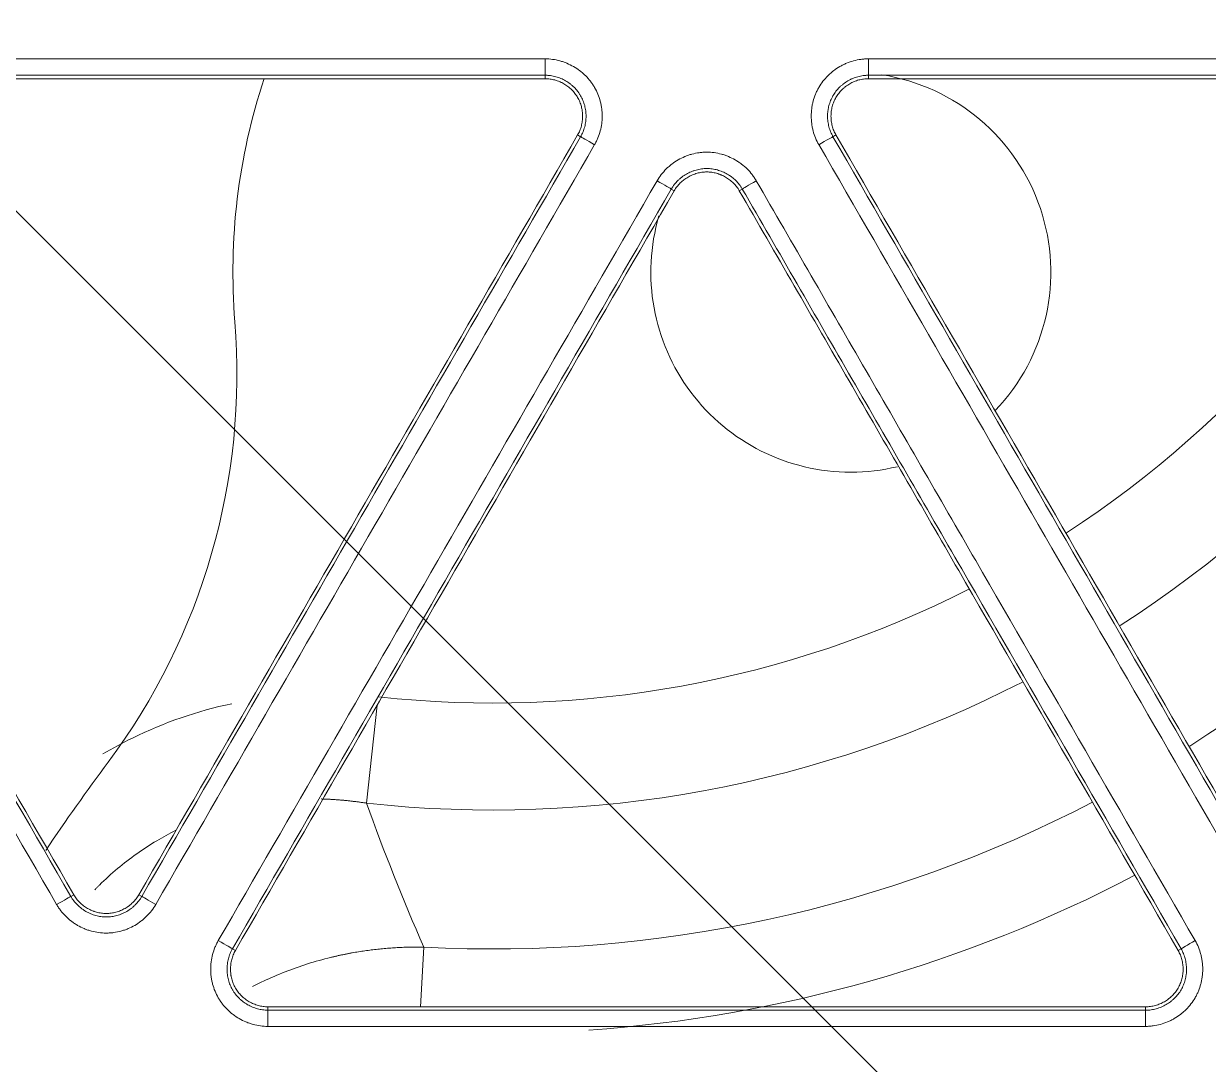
# Model space of a CAD drawing. Header units: inches. Extents: x 405346 to 489838, y -25612 to 14934.
# Drawn here: x 462739.83 to 462774.35, y 4351.68 to 4382.02 of the extents above; entities that cross this region are included whole.
import ezdxf

# ---------------------------------------------------------------- set-up
doc = ezdxf.new("R2010")
doc.units = ezdxf.units.IN
doc.header["$LTSCALE"] = 200
doc.header["$MEASUREMENT"] = 0
doc.layers.add('SS-EQ', color=2, linetype='Continuous', lineweight=20)

# ---------------------------------------------------------------- blocks, each defined once
blk = doc.blocks.new('4way무풍')
at = {"layer": 'SS-EQ'}
for p, q in [((339.635, -339.635), (-339.635, 339.635)), ((-39.708, 58.99), (-39.708, 59.09)), ((-30.286, 59.09), (-30.286, 58.99)), ((-38.673, 57.299), (-38.76, 57.349)), ((-31.233, 57.349), (-31.32, 57.299)), ((-35.944, 55.723), (-36.031, 55.773)), ((-33.963, 55.773), (-34.049, 55.723)), ((-44.917, 37.871), (-44.603, 40.725)), ((-53.529, 35.151), (-53.443, 35.2)), ((-51.547, 35.2), (-51.461, 35.15)), ((-48.818, 33.625), (-48.732, 33.575)), ((-43.244, 33.673), (-43.337, 31.936)), ((-21.262, 33.575), (-21.175, 33.625)), ((-47.784, 31.933), (-47.784, 31.833)), ((-22.209, 31.833), (-22.209, 31.933))]:
    blk.add_line(p, q, dxfattribs=at)
for centre, radius, start, end in [((-30.8, 53.347), 5.828, 316.2206, 81.0563), ((-41.225, 71.403), 30.616, 303.0874, 336.2833), ((-30.8, 53.347), 18.006, 161.7312, 184.5963), ((-41.225, 71.403), 33.735, 302.804, 336.2833), ((-30.8, 53.347), 5.828, 163.6538, 270), ((-41.225, 71.403), 37.784, 302.4994, 333.063), ((-67.642, 50.385), 18.954, 323.3178, 4.5963), ((-30.8, 53.347), 5.828, 270, 283.455), ((-41.225, 71.403), 30.616, 263.7166, 296.9612), ((-41.225, 71.403), 33.735, 263.7166, 297.2436), ((0, 0), 65.391, 143.31783, 146.07587), ((-41.225, 71.403), 37.784, 266.937, 297.5368), ((-41.225, 71.403), 40.246, 273.9774, 297.6887)]:
    blk.add_arc(centre, radius, start, end, dxfattribs=at)
for centre, major_axis, ratio, start_param, end_param in [((-39.708, 59.564), (0, 0.474), 0.006087, 1.560801, 3.106629), ((-30.286, 59.564), (0, 0.474), 0.004599, 1.560609, 3.106686), ((-38.263, 57.062), (0.41, -0.237), 0.005342, 1.580707, 3.106686), ((-31.73, 57.062), (-0.41, -0.237), 0.010847, 3.176501, 4.711751), ((-36.441, 56.01), (-0.41, 0.237), 0.00535, 3.1765, 4.721991), ((-33.552, 56.01), (0.41, 0.237), 0.010809, 1.570538, 3.10669), ((-53.939, 34.914), (0.41, 0.237), 0.009255, 0.034908, 1.575948), ((-51.051, 34.914), (-0.41, 0.237), 0.00047, 4.722567, 6.248279), ((-49.228, 33.862), (0.41, -0.237), 0.000501, 0.034924, 1.580646), ((-20.765, 33.862), (0.41, 0.237), 0.006725, 1.570855, 3.106685), ((-47.784, 31.36), (0, 0.474), 0.008071, 0.034908, 1.565821), ((-22.209, 31.36), (0, 0.474), 0.00368, 0.034907, 1.565448)]:
    blk.add_ellipse(centre, major_axis=major_axis, ratio=ratio, start_param=start_param, end_param=end_param, dxfattribs=at)
for points, knots in [([(-346.359, 0), (-346.359, 27.812), (-346.359, 55.623), (-346.359, 97.341), (-346.359, 111.247), (-346.359, 139.059), (-346.359, 152.964), (-346.359, 180.776), (-346.359, 194.682), (-346.359, 222.494), (-346.359, 236.4), (-346.358, 257.259), (-346.358, 264.212), (-346.359, 272.903), (-346.359, 274.641), (-346.359, 277.248), (-346.359, 278.117), (-346.358, 279.856), (-346.358, 280.725), (-346.358, 282.028), (-346.358, 282.463), (-346.358, 283.332), (-346.359, 283.767), (-346.359, 284.419), (-346.359, 284.636), (-346.359, 285.07), (-346.358, 285.288), (-346.355, 285.722), (-346.353, 285.939), (-346.345, 286.374), (-346.34, 286.591), (-346.322, 287.243), (-346.305, 287.677), (-346.262, 288.546), (-346.235, 288.98), (-346.174, 289.848), (-346.138, 290.283), (-346.078, 290.934), (-346.057, 291.151), (-346.012, 291.584), (-345.894, 292.666), (-345.748, 293.74), (-345.479, 295.449), (-345.327, 296.299), (-344.817, 298.834), (-344.407, 300.504), (-343.687, 302.982), (-343.172, 304.624), (-342.294, 307.059), (-341.638, 308.662), (-341.119, 309.858), (-340.941, 310.255), (-340.713, 310.75), (-340.668, 310.849), (-340.576, 311.047), (-340.437, 311.342), (-339.919, 312.422), (-339.029, 314.158), (-338.177, 315.659), (-336.854, 317.88), (-335.912, 319.32), (-334.41, 321.417), (-333.378, 322.795), (-331.741, 324.8), (-330.589, 326.095), (-329.702, 327.05), (-329.403, 327.366), (-329.023, 327.757), (-328.947, 327.835), (-328.795, 327.991), (-328.566, 328.224), (-327.719, 329.07), (-326.303, 330.411), (-324.35, 332.11), (-322.332, 333.721), (-320.944, 334.737), (-319.535, 335.723), (-318.819, 336.202), (-317.367, 337.129), (-315.893, 338.027), (-314.376, 338.866), (-313.222, 339.472), (-312.835, 339.671), (-312.249, 339.962), (-312.054, 340.059), (-311.662, 340.249), (-309.896, 341.094), (-308.103, 341.848), (-305.68, 342.749), (-304.055, 343.315), (-302.408, 343.812), (-299.923, 344.505), (-298.245, 344.898), (-295.697, 345.381), (-294.842, 345.525), (-293.766, 345.682), (-293.551, 345.712), (-293.119, 345.77), (-292.903, 345.798), (-292.254, 345.879), (-291.821, 345.928), (-290.523, 346.062), (-289.657, 346.132), (-288.357, 346.21), (-287.924, 346.231), (-287.057, 346.265), (-286.624, 346.277), (-285.974, 346.288), (-285.757, 346.29), (-285.323, 346.293), (-285.107, 346.293), (-284.673, 346.294), (-284.456, 346.293), (-284.023, 346.293), (-283.806, 346.293), (-283.155, 346.292), (-282.722, 346.292), (-281.855, 346.292), (-281.421, 346.292), (-280.12, 346.293), (-279.253, 346.293), (-277.519, 346.294), (-276.652, 346.294), (-274.05, 346.294), (-272.316, 346.294), (-267.113, 346.293), (-263.645, 346.293), (-256.707, 346.293), (-253.239, 346.293), (-242.833, 346.293), (-235.896, 346.294), (-222.022, 346.294), (-215.084, 346.294), (-194.273, 346.294), (-180.398, 346.294), (-152.65, 346.294), (-138.775, 346.294), (-111.027, 346.294), (-97.152, 346.294), (-69.403, 346.294), (-55.529, 346.294), (-34.718, 346.294), (-27.78, 346.294), (-13.906, 346.294), (-6.969, 346.294), (-0.032, 346.294)], [0, 0, 0, 0, 0.125, 0.125, 0.1875, 0.1875, 0.25, 0.25, 0.3125, 0.3125, 0.375, 0.375, 0.40625, 0.40625, 0.414063, 0.414063, 0.417969, 0.417969, 0.421875, 0.421875, 0.423828, 0.423828, 0.425781, 0.425781, 0.426758, 0.426758, 0.427734, 0.427734, 0.428711, 0.428711, 0.429688, 0.429688, 0.431641, 0.431641, 0.433594, 0.433594, 0.435547, 0.435547, 0.436523, 0.436523, 0.4375, 0.441406, 0.441406, 0.445313, 0.445313, 0.453125, 0.453125, 0.457031, 0.460938, 0.464844, 0.464844, 0.466797, 0.466797, 0.467285, 0.467285, 0.467773, 0.46875, 0.472656, 0.476563, 0.476563, 0.484375, 0.484375, 0.488281, 0.492188, 0.496094, 0.496094, 0.498047, 0.498047, 0.498535, 0.498535, 0.499023, 0.5, 0.503906, 0.507813, 0.511719, 0.515625, 0.515625, 0.519531, 0.519531, 0.523438, 0.527344, 0.527344, 0.529297, 0.529297, 0.530273, 0.530273, 0.53125, 0.539063, 0.539063, 0.542969, 0.546875, 0.546875, 0.554688, 0.554688, 0.558594, 0.558594, 0.55957, 0.55957, 0.560547, 0.560547, 0.5625, 0.5625, 0.566406, 0.566406, 0.568359, 0.568359, 0.570313, 0.570313, 0.571289, 0.571289, 0.572266, 0.572266, 0.573242, 0.573242, 0.574219, 0.574219, 0.576172, 0.576172, 0.578125, 0.578125, 0.582031, 0.582031, 0.585938, 0.585938, 0.59375, 0.59375, 0.609375, 0.609375, 0.625, 0.625, 0.65625, 0.65625, 0.6875, 0.6875, 0.75, 0.75, 0.8125, 0.8125, 0.875, 0.875, 0.9375, 0.9375, 0.96875, 0.96875, 1, 1, 1, 1]), ([(-0.032, 345.099), (-6.961, 345.099), (-13.891, 345.099), (-27.749, 345.099), (-34.679, 345.098), (-55.467, 345.098), (-69.326, 345.098), (-97.044, 345.097), (-110.903, 345.097), (-138.621, 345.096), (-152.479, 345.095), (-180.197, 345.093), (-194.056, 345.092), (-214.845, 345.089), (-221.774, 345.088), (-235.633, 345.086), (-242.562, 345.085), (-256.421, 345.082), (-263.351, 345.08), (-272.012, 345.079), (-273.745, 345.079), (-276.343, 345.078), (-277.21, 345.078), (-278.942, 345.077), (-279.808, 345.077), (-281.107, 345.076), (-281.54, 345.076), (-282.407, 345.076), (-282.84, 345.076), (-283.706, 345.075), (-284.139, 345.075), (-284.789, 345.074), (-285.005, 345.073), (-285.438, 345.071), (-285.655, 345.069), (-286.304, 345.059), (-286.737, 345.048), (-287.602, 345.017), (-288.034, 344.996), (-289.33, 344.921), (-290.194, 344.852), (-291.488, 344.721), (-291.92, 344.673), (-292.566, 344.593), (-292.782, 344.565), (-293.212, 344.507), (-294.286, 344.357), (-295.351, 344.179), (-297.891, 343.698), (-299.563, 343.307), (-302.038, 342.614), (-303.678, 342.117), (-305.297, 341.55), (-307.709, 340.648), (-309.296, 339.975), (-311.056, 339.137), (-311.349, 338.996), (-311.641, 338.852), (-311.836, 338.756), (-311.933, 338.707), (-312.418, 338.463), (-312.803, 338.264), (-313.95, 337.656), (-314.704, 337.235), (-316.19, 336.364), (-316.921, 335.913), (-318.363, 334.982), (-319.073, 334.501), (-320.472, 333.511), (-321.848, 332.49), (-323.849, 330.871), (-325.784, 329.163), (-327.03, 327.964), (-327.795, 327.195), (-327.947, 327.04), (-328.25, 326.729), (-328.401, 326.572), (-328.849, 326.101), (-329.144, 325.784), (-330.019, 324.826), (-331.153, 323.527), (-332.763, 321.515), (-333.776, 320.132), (-334.759, 318.728), (-335.235, 318.015), (-336.157, 316.57), (-336.603, 315.837), (-337.465, 314.349), (-338.296, 312.841), (-339.065, 311.29), (-339.481, 310.406), (-339.527, 310.307), (-339.618, 310.11), (-339.754, 309.814), (-340.065, 309.122), (-340.322, 308.526), (-340.821, 307.33), (-341.451, 305.726), (-342.288, 303.29), (-342.776, 301.647), (-343.454, 299.168), (-343.836, 297.496), (-344.302, 294.959), (-344.439, 294.108), (-344.619, 292.825), (-344.701, 292.181), (-344.786, 291.427), (-344.82, 291.103), (-344.842, 290.887), (-344.852, 290.779), (-344.946, 289.806), (-345.01, 288.941), (-345.078, 287.644), (-345.096, 287.211), (-345.116, 286.563), (-345.122, 286.346), (-345.13, 285.914), (-345.133, 285.698), (-345.138, 285.265), (-345.139, 285.049), (-345.14, 284.616), (-345.14, 284.4), (-345.141, 283.751), (-345.141, 283.319), (-345.141, 282.67), (-345.141, 282.453), (-345.141, 282.021), (-345.141, 281.805), (-345.142, 281.156), (-345.142, 280.723), (-345.142, 279.426), (-345.143, 278.561), (-345.144, 276.83), (-345.144, 275.965), (-345.145, 273.37), (-345.145, 271.64), (-345.146, 262.989), (-345.147, 256.068), (-345.152, 235.306), (-345.154, 221.464), (-345.157, 193.781), (-345.158, 179.94), (-345.16, 152.257), (-345.161, 138.415), (-345.162, 110.732), (-345.163, 69.207), (-345.164, 27.683), (-345.164, 0)], [0, 0, 0, 0, 0.03125, 0.03125, 0.0625, 0.0625, 0.125, 0.125, 0.1875, 0.1875, 0.25, 0.25, 0.3125, 0.3125, 0.34375, 0.34375, 0.375, 0.375, 0.40625, 0.40625, 0.414063, 0.414063, 0.417969, 0.417969, 0.421875, 0.421875, 0.423828, 0.423828, 0.425781, 0.425781, 0.427734, 0.427734, 0.428711, 0.428711, 0.429688, 0.429688, 0.431641, 0.431641, 0.433594, 0.433594, 0.4375, 0.4375, 0.439453, 0.439453, 0.44043, 0.44043, 0.441406, 0.445313, 0.445313, 0.453125, 0.453125, 0.457031, 0.460938, 0.460938, 0.46875, 0.46875, 0.469727, 0.470215, 0.470215, 0.470703, 0.470703, 0.472656, 0.472656, 0.476563, 0.476563, 0.480469, 0.480469, 0.484375, 0.484375, 0.488281, 0.492188, 0.496094, 0.5, 0.5, 0.500977, 0.500977, 0.501953, 0.501953, 0.503906, 0.503906, 0.507813, 0.511719, 0.515625, 0.515625, 0.519531, 0.519531, 0.523438, 0.523438, 0.527344, 0.53125, 0.53125, 0.531738, 0.531738, 0.532227, 0.533203, 0.535156, 0.535156, 0.539063, 0.542969, 0.546875, 0.546875, 0.554688, 0.554688, 0.558594, 0.558594, 0.560547, 0.561523, 0.562012, 0.562012, 0.5625, 0.5625, 0.566406, 0.566406, 0.568359, 0.568359, 0.569336, 0.569336, 0.570313, 0.570313, 0.571289, 0.571289, 0.572266, 0.572266, 0.574219, 0.574219, 0.575195, 0.575195, 0.576172, 0.576172, 0.578125, 0.578125, 0.582031, 0.582031, 0.585938, 0.585938, 0.59375, 0.59375, 0.625, 0.625, 0.6875, 0.6875, 0.75, 0.75, 0.8125, 0.8125, 0.875, 1, 1, 1, 1]), ([(-39.71, 59.568), (-39.637, 59.568), (-39.564, 59.563), (-39.421, 59.544), (-39.35, 59.53), (-39.245, 59.501), (-39.21, 59.49), (-39.158, 59.473), (-39.141, 59.466), (-39.107, 59.453), (-39.09, 59.447), (-39.006, 59.411), (-38.876, 59.347), (-38.755, 59.267), (-38.682, 59.211), (-38.668, 59.2), (-38.639, 59.177), (-38.597, 59.141), (-38.557, 59.104), (-38.48, 59.028), (-38.432, 58.974), (-38.366, 58.888), (-38.345, 58.858), (-38.304, 58.797), (-38.284, 58.766), (-38.23, 58.671), (-38.166, 58.541), (-38.12, 58.404), (-38.097, 58.316), (-38.092, 58.298), (-38.084, 58.262), (-38.08, 58.244), (-38.07, 58.19), (-38.064, 58.154), (-38.05, 58.046), (-38.045, 57.974), (-38.045, 57.865), (-38.047, 57.811), (-38.051, 57.756), (-38.055, 57.72), (-38.057, 57.701), (-38.068, 57.611), (-38.096, 57.468), (-38.142, 57.331), (-38.183, 57.23), (-38.198, 57.197), (-38.23, 57.131), (-38.248, 57.098), (-38.266, 57.067)], [0, 0, 0, 0, 0.0625, 0.0625, 0.125, 0.125, 0.15625, 0.15625, 0.171875, 0.171875, 0.1875, 0.1875, 0.25, 0.3125, 0.3125, 0.328125, 0.328125, 0.34375, 0.375, 0.375, 0.4375, 0.4375, 0.46875, 0.46875, 0.5, 0.5, 0.5625, 0.625, 0.625, 0.640625, 0.640625, 0.65625, 0.65625, 0.6875, 0.6875, 0.75, 0.75, 0.78125, 0.796875, 0.796875, 0.8125, 0.8125, 0.875, 0.9375, 0.9375, 0.96875, 0.96875, 1, 1, 1, 1]), ([(-31.732, 57.067), (-31.769, 57.13), (-31.801, 57.195), (-31.856, 57.329), (-31.879, 57.398), (-31.907, 57.503), (-31.915, 57.539), (-31.926, 57.593), (-31.929, 57.611), (-31.935, 57.647), (-31.937, 57.665), (-31.949, 57.755), (-31.958, 57.9), (-31.949, 58.045), (-31.937, 58.136), (-31.935, 58.154), (-31.929, 58.19), (-31.925, 58.208), (-31.915, 58.262), (-31.907, 58.297), (-31.879, 58.402), (-31.856, 58.471), (-31.815, 58.571), (-31.8, 58.605), (-31.768, 58.67), (-31.751, 58.703), (-31.696, 58.798), (-31.615, 58.918), (-31.519, 59.027), (-31.454, 59.091), (-31.441, 59.103), (-31.414, 59.128), (-31.401, 59.141), (-31.359, 59.177), (-31.331, 59.2), (-31.244, 59.266), (-31.184, 59.306), (-31.09, 59.36), (-31.042, 59.386), (-30.992, 59.41), (-30.959, 59.425), (-30.942, 59.432), (-30.858, 59.468), (-30.721, 59.515), (-30.579, 59.544), (-30.471, 59.558), (-30.434, 59.562), (-30.361, 59.567), (-30.325, 59.568), (-30.288, 59.568)], [0, 0, 0, 0, 0.0625, 0.0625, 0.125, 0.125, 0.15625, 0.15625, 0.171875, 0.171875, 0.1875, 0.1875, 0.25, 0.3125, 0.3125, 0.328125, 0.328125, 0.34375, 0.34375, 0.375, 0.375, 0.4375, 0.4375, 0.46875, 0.46875, 0.5, 0.5, 0.5625, 0.625, 0.625, 0.640625, 0.640625, 0.65625, 0.65625, 0.6875, 0.6875, 0.75, 0.75, 0.78125, 0.796875, 0.796875, 0.8125, 0.8125, 0.875, 0.9375, 0.9375, 0.96875, 0.96875, 1, 1, 1, 1]), ([(-38.673, 57.299), (-38.672, 57.302), (-38.67, 57.305), (-38.667, 57.31), (-38.662, 57.319), (-38.657, 57.327), (-38.648, 57.345), (-38.642, 57.357), (-38.625, 57.392), (-38.614, 57.416), (-38.585, 57.488), (-38.552, 57.587), (-38.532, 57.689), (-38.524, 57.754), (-38.523, 57.767), (-38.52, 57.793), (-38.519, 57.806), (-38.517, 57.845), (-38.516, 57.871), (-38.516, 57.949), (-38.519, 58), (-38.529, 58.078), (-38.533, 58.103), (-38.543, 58.155), (-38.549, 58.18), (-38.569, 58.256), (-38.585, 58.305), (-38.625, 58.401), (-38.647, 58.448), (-38.687, 58.516), (-38.701, 58.538), (-38.73, 58.582), (-38.745, 58.603), (-38.793, 58.664), (-38.827, 58.703), (-38.882, 58.758), (-38.911, 58.784), (-38.941, 58.809), (-38.961, 58.826), (-38.972, 58.834), (-39.024, 58.874), (-39.11, 58.931), (-39.203, 58.977), (-39.275, 59.007), (-39.3, 59.017), (-39.349, 59.034), (-39.374, 59.042), (-39.45, 59.062), (-39.5, 59.072), (-39.578, 59.083), (-39.616, 59.087), (-39.662, 59.089), (-39.685, 59.09), (-39.695, 59.09), (-39.701, 59.09), (-39.704, 59.09), (-39.708, 59.09)], [0, 0, 0, 0, 0.003906, 0.003906, 0.007812, 0.015625, 0.015625, 0.03125, 0.03125, 0.0625, 0.0625, 0.125, 0.1875, 0.1875, 0.203125, 0.203125, 0.21875, 0.21875, 0.25, 0.25, 0.3125, 0.3125, 0.34375, 0.34375, 0.375, 0.375, 0.4375, 0.4375, 0.5, 0.5, 0.53125, 0.53125, 0.5625, 0.5625, 0.625, 0.625, 0.65625, 0.671875, 0.671875, 0.6875, 0.6875, 0.75, 0.8125, 0.8125, 0.84375, 0.84375, 0.875, 0.875, 0.9375, 0.9375, 0.96875, 0.984375, 0.992187, 0.996094, 0.996094, 1, 1, 1, 1]), ([(-30.286, 59.09), (-30.289, 59.09), (-30.292, 59.09), (-30.299, 59.09), (-30.309, 59.09), (-30.319, 59.09), (-30.338, 59.089), (-30.351, 59.088), (-30.391, 59.086), (-30.417, 59.083), (-30.494, 59.072), (-30.595, 59.051), (-30.694, 59.017), (-30.754, 58.992), (-30.766, 58.987), (-30.79, 58.976), (-30.825, 58.959), (-30.86, 58.94), (-30.927, 58.901), (-30.97, 58.873), (-31.032, 58.825), (-31.052, 58.809), (-31.092, 58.775), (-31.111, 58.757), (-31.167, 58.702), (-31.201, 58.663), (-31.265, 58.581), (-31.294, 58.538), (-31.333, 58.47), (-31.345, 58.447), (-31.368, 58.4), (-31.379, 58.376), (-31.408, 58.304), (-31.425, 58.255), (-31.444, 58.18), (-31.453, 58.142), (-31.46, 58.103), (-31.464, 58.077), (-31.466, 58.064), (-31.474, 57.999), (-31.481, 57.896), (-31.474, 57.792), (-31.464, 57.715), (-31.46, 57.689), (-31.45, 57.637), (-31.444, 57.612), (-31.425, 57.536), (-31.408, 57.487), (-31.379, 57.415), (-31.363, 57.38), (-31.342, 57.339), (-31.331, 57.319), (-31.326, 57.31), (-31.323, 57.305), (-31.322, 57.302), (-31.32, 57.299)], [0, 0, 0, 0, 0.003906, 0.003906, 0.007812, 0.015625, 0.015625, 0.03125, 0.03125, 0.0625, 0.0625, 0.125, 0.1875, 0.1875, 0.203125, 0.203125, 0.21875, 0.25, 0.25, 0.3125, 0.3125, 0.34375, 0.34375, 0.375, 0.375, 0.4375, 0.4375, 0.5, 0.5, 0.53125, 0.53125, 0.5625, 0.5625, 0.625, 0.625, 0.65625, 0.671875, 0.671875, 0.6875, 0.6875, 0.75, 0.8125, 0.8125, 0.84375, 0.84375, 0.875, 0.875, 0.9375, 0.9375, 0.96875, 0.984375, 0.992187, 0.996094, 0.996094, 1, 1, 1, 1]), ([(-39.708, 58.99), (-39.66, 58.99), (-39.611, 58.987), (-39.517, 58.974), (-39.424, 58.955), (-39.334, 58.924), (-39.278, 58.901), (-39.267, 58.896), (-39.246, 58.886), (-39.213, 58.871), (-39.182, 58.854), (-39.12, 58.818), (-39.08, 58.792), (-39.023, 58.748), (-39.005, 58.733), (-38.969, 58.702), (-38.951, 58.685), (-38.9, 58.635), (-38.837, 58.564), (-38.784, 58.485), (-38.748, 58.422), (-38.737, 58.401), (-38.716, 58.358), (-38.706, 58.336), (-38.679, 58.27), (-38.664, 58.225), (-38.646, 58.156), (-38.638, 58.122), (-38.632, 58.086), (-38.628, 58.062), (-38.626, 58.051), (-38.619, 57.991), (-38.613, 57.896), (-38.619, 57.801), (-38.628, 57.73), (-38.632, 57.706), (-38.641, 57.659), (-38.646, 57.636), (-38.664, 57.566), (-38.679, 57.521), (-38.715, 57.433), (-38.736, 57.391), (-38.76, 57.349)], [0, 0, 0, 0, 0.0625, 0.0625, 0.125, 0.1875, 0.1875, 0.203125, 0.203125, 0.21875, 0.25, 0.25, 0.3125, 0.3125, 0.34375, 0.34375, 0.375, 0.375, 0.4375, 0.5, 0.5, 0.53125, 0.53125, 0.5625, 0.5625, 0.625, 0.625, 0.65625, 0.671875, 0.671875, 0.6875, 0.6875, 0.75, 0.8125, 0.8125, 0.84375, 0.84375, 0.875, 0.875, 0.9375, 0.9375, 1, 1, 1, 1]), ([(-31.233, 57.349), (-31.258, 57.391), (-31.279, 57.434), (-31.315, 57.522), (-31.345, 57.612), (-31.363, 57.706), (-31.372, 57.777), (-31.374, 57.801), (-31.377, 57.849), (-31.378, 57.873), (-31.378, 57.944), (-31.375, 57.992), (-31.366, 58.062), (-31.362, 58.086), (-31.353, 58.133), (-31.348, 58.157), (-31.329, 58.226), (-31.299, 58.316), (-31.257, 58.402), (-31.221, 58.464), (-31.209, 58.485), (-31.182, 58.524), (-31.168, 58.544), (-31.124, 58.6), (-31.093, 58.635), (-31.042, 58.685), (-31.016, 58.71), (-30.988, 58.733), (-30.97, 58.748), (-30.96, 58.755), (-30.912, 58.792), (-30.833, 58.844), (-30.748, 58.887), (-30.682, 58.914), (-30.659, 58.923), (-30.614, 58.939), (-30.591, 58.946), (-30.522, 58.965), (-30.476, 58.974), (-30.381, 58.987), (-30.334, 58.99), (-30.286, 58.99)], [0, 0, 0, 0, 0.0625, 0.0625, 0.125, 0.1875, 0.1875, 0.21875, 0.21875, 0.25, 0.25, 0.3125, 0.3125, 0.34375, 0.34375, 0.375, 0.375, 0.4375, 0.5, 0.5, 0.53125, 0.53125, 0.5625, 0.5625, 0.625, 0.625, 0.65625, 0.671875, 0.671875, 0.6875, 0.6875, 0.75, 0.8125, 0.8125, 0.84375, 0.84375, 0.875, 0.875, 0.9375, 0.9375, 1, 1, 1, 1]), ([(-51.547, 35.2), (-49.416, 38.892), (-47.285, 42.583), (-43.022, 49.966), (-40.891, 53.657), (-38.76, 57.349)], [0, 0, 0, 0, 0.5, 0.5, 1, 1, 1, 1]), ([(-51.461, 35.15), (-49.329, 38.842), (-47.198, 42.533), (-42.936, 49.916), (-40.805, 53.607), (-38.673, 57.299)], [0, 0, 0, 0, 0.5, 0.5, 1, 1, 1, 1]), ([(-38.266, 57.067), (-40.397, 53.375), (-42.529, 49.683), (-46.792, 42.3), (-48.923, 38.608), (-51.055, 34.916)], [0, 0, 0, 0, 0.5, 0.5, 1, 1, 1, 1]), ([(-36.444, 56.014), (-36.407, 56.078), (-36.366, 56.138), (-36.278, 56.253), (-36.23, 56.307), (-36.153, 56.384), (-36.126, 56.409), (-36.084, 56.445), (-36.07, 56.457), (-36.042, 56.48), (-36.028, 56.491), (-35.955, 56.546), (-35.835, 56.627), (-35.704, 56.691), (-35.62, 56.726), (-35.603, 56.733), (-35.569, 56.746), (-35.552, 56.752), (-35.5, 56.77), (-35.465, 56.781), (-35.36, 56.809), (-35.289, 56.824), (-35.182, 56.838), (-35.146, 56.842), (-35.073, 56.847), (-35.036, 56.848), (-34.926, 56.848), (-34.782, 56.838), (-34.64, 56.81), (-34.552, 56.786), (-34.534, 56.781), (-34.499, 56.77), (-34.482, 56.764), (-34.43, 56.746), (-34.396, 56.733), (-34.295, 56.691), (-34.23, 56.659), (-34.136, 56.605), (-34.09, 56.576), (-34.044, 56.545), (-34.015, 56.524), (-34, 56.513), (-33.927, 56.458), (-33.818, 56.362), (-33.722, 56.254), (-33.655, 56.168), (-33.633, 56.138), (-33.592, 56.077), (-33.573, 56.046), (-33.555, 56.014)], [0, 0, 0, 0, 0.0625, 0.0625, 0.125, 0.125, 0.15625, 0.15625, 0.171875, 0.171875, 0.1875, 0.1875, 0.25, 0.3125, 0.3125, 0.328125, 0.328125, 0.34375, 0.34375, 0.375, 0.375, 0.4375, 0.4375, 0.46875, 0.46875, 0.5, 0.5, 0.5625, 0.625, 0.625, 0.640625, 0.640625, 0.65625, 0.65625, 0.6875, 0.6875, 0.75, 0.75, 0.78125, 0.796875, 0.796875, 0.8125, 0.8125, 0.875, 0.9375, 0.9375, 0.96875, 0.96875, 1, 1, 1, 1]), ([(-33.963, 55.773), (-33.976, 55.796), (-33.99, 55.818), (-34.019, 55.862), (-34.034, 55.883), (-34.082, 55.945), (-34.151, 56.022), (-34.23, 56.09), (-34.282, 56.13), (-34.292, 56.138), (-34.314, 56.153), (-34.346, 56.175), (-34.379, 56.195), (-34.446, 56.234), (-34.493, 56.257), (-34.565, 56.287), (-34.589, 56.297), (-34.639, 56.314), (-34.664, 56.322), (-34.739, 56.342), (-34.841, 56.363), (-34.945, 56.37), (-35.023, 56.37), (-35.049, 56.369), (-35.101, 56.366), (-35.127, 56.363), (-35.204, 56.352), (-35.255, 56.342), (-35.33, 56.321), (-35.367, 56.31), (-35.404, 56.297), (-35.429, 56.287), (-35.441, 56.282), (-35.501, 56.257), (-35.594, 56.211), (-35.681, 56.153), (-35.743, 56.106), (-35.763, 56.09), (-35.803, 56.055), (-35.822, 56.037), (-35.878, 55.983), (-35.912, 55.944), (-35.96, 55.882), (-35.982, 55.851), (-36.007, 55.812), (-36.019, 55.793), (-36.024, 55.784), (-36.028, 55.779), (-36.029, 55.776), (-36.031, 55.773)], [0, 0, 0, 0, 0.03125, 0.03125, 0.0625, 0.0625, 0.125, 0.1875, 0.1875, 0.203125, 0.203125, 0.21875, 0.25, 0.25, 0.3125, 0.3125, 0.34375, 0.34375, 0.375, 0.375, 0.4375, 0.5, 0.5, 0.53125, 0.53125, 0.5625, 0.5625, 0.625, 0.625, 0.65625, 0.671875, 0.671875, 0.6875, 0.6875, 0.75, 0.8125, 0.8125, 0.84375, 0.84375, 0.875, 0.875, 0.9375, 0.9375, 0.96875, 0.984375, 0.992187, 0.996094, 0.996094, 1, 1, 1, 1]), ([(-35.944, 55.723), (-35.92, 55.765), (-35.893, 55.805), (-35.835, 55.881), (-35.772, 55.951), (-35.7, 56.014), (-35.643, 56.058), (-35.623, 56.071), (-35.583, 56.098), (-35.563, 56.111), (-35.501, 56.146), (-35.459, 56.167), (-35.393, 56.195), (-35.37, 56.203), (-35.325, 56.219), (-35.302, 56.226), (-35.233, 56.245), (-35.139, 56.264), (-35.045, 56.271), (-34.973, 56.271), (-34.949, 56.27), (-34.901, 56.266), (-34.877, 56.264), (-34.806, 56.254), (-34.76, 56.245), (-34.691, 56.226), (-34.657, 56.215), (-34.623, 56.203), (-34.601, 56.194), (-34.59, 56.19), (-34.534, 56.167), (-34.449, 56.124), (-34.37, 56.072), (-34.313, 56.028), (-34.294, 56.013), (-34.258, 55.982), (-34.24, 55.965), (-34.189, 55.915), (-34.158, 55.88), (-34.1, 55.805), (-34.073, 55.765), (-34.049, 55.723)], [0, 0, 0, 0, 0.0625, 0.0625, 0.125, 0.1875, 0.1875, 0.21875, 0.21875, 0.25, 0.25, 0.3125, 0.3125, 0.34375, 0.34375, 0.375, 0.375, 0.4375, 0.5, 0.5, 0.53125, 0.53125, 0.5625, 0.5625, 0.625, 0.625, 0.65625, 0.671875, 0.671875, 0.6875, 0.6875, 0.75, 0.8125, 0.8125, 0.84375, 0.84375, 0.875, 0.875, 0.9375, 0.9375, 1, 1, 1, 1]), ([(-49.232, 33.864), (-47.101, 37.556), (-44.969, 41.248), (-40.706, 48.631), (-38.575, 52.323), (-36.444, 56.014)], [0, 0, 0, 0, 0.5, 0.5, 1, 1, 1, 1]), ([(-33.555, 56.014), (-33.022, 55.092), (-32.489, 54.169), (-31.423, 52.323), (-29.825, 49.554), (-28.226, 46.785), (-25.029, 41.248), (-22.898, 37.556), (-20.767, 33.864)], [0, 0, 0, 0, 0.125, 0.125, 0.25, 0.5, 0.5, 1, 1, 1, 1]), ([(-36.031, 55.773), (-38.162, 52.082), (-40.293, 48.39), (-44.556, 41.008), (-46.687, 37.316), (-48.818, 33.625)], [0, 0, 0, 0, 0.5, 0.5, 1, 1, 1, 1]), ([(-35.944, 55.723), (-38.076, 52.032), (-40.207, 48.341), (-44.469, 40.958), (-46.601, 37.266), (-48.732, 33.575)], [0, 0, 0, 0, 0.5, 0.5, 1, 1, 1, 1]), ([(-21.262, 33.575), (-23.393, 37.266), (-26.59, 42.804), (-30.319, 49.263), (-31.918, 52.032), (-32.983, 53.878), (-33.516, 54.801), (-34.049, 55.723)], [0, 0, 0, 0, 0.5, 0.75, 0.875, 0.875, 1, 1, 1, 1]), ([(-21.175, 33.625), (-23.306, 37.316), (-26.503, 42.853), (-29.7, 48.391), (-31.299, 51.159), (-31.831, 52.082), (-32.897, 53.928), (-33.429, 54.851), (-33.963, 55.773)], [0, 0, 0, 0, 0.5, 0.75, 0.75, 0.875, 0.875, 1, 1, 1, 1]), ([(-48.839, 40.77), (-49.841, 40.556), (-51.127, 40.113), (-52.314, 39.469), (-52.595, 39.303)], [0, 0, 0, 0, 0.758423, 1, 1, 1, 1]), ([(-44.917, 37.871), (-44.934, 37.873), (-44.968, 37.879), (-45.019, 37.886), (-45.07, 37.894), (-45.12, 37.901), (-45.171, 37.907), (-45.222, 37.914), (-45.272, 37.92), (-45.323, 37.926), (-45.373, 37.932), (-45.424, 37.938), (-45.474, 37.943), (-45.524, 37.948), (-45.575, 37.953), (-45.625, 37.957), (-45.675, 37.961), (-45.725, 37.966), (-45.775, 37.969), (-45.825, 37.973), (-45.875, 37.976), (-45.925, 37.979), (-45.975, 37.982), (-46.024, 37.984), (-46.074, 37.986), (-46.123, 37.988), (-46.173, 37.99), (-46.211, 37.991), (-46.232, 37.992), (-46.237, 37.992)], [0, 0, 0, 0, 0.038821, 0.07758, 0.116275, 0.154906, 0.193475, 0.231979, 0.27042, 0.308798, 0.347111, 0.385361, 0.423546, 0.461668, 0.499725, 0.537718, 0.575646, 0.61351, 0.651309, 0.689044, 0.726714, 0.764319, 0.801859, 0.839335, 0.876745, 0.91409, 0.95137, 0.988584, 1, 1, 1, 1]), ([(-50.471, 37.078), (-50.66, 36.983), (-51.049, 36.77), (-51.618, 36.399), (-52.176, 35.967), (-52.546, 35.629), (-52.754, 35.423), (-52.799, 35.377), (-52.825, 35.351), (-52.832, 35.343)], [0, 0, 0, 0, 0.215228, 0.451569, 0.691208, 0.934332, 0.961951, 0.989678, 1, 1, 1, 1]), ([(-51.055, 34.916), (-51.091, 34.853), (-51.132, 34.792), (-51.22, 34.678), (-51.268, 34.623), (-51.346, 34.547), (-51.372, 34.522), (-51.414, 34.486), (-51.428, 34.474), (-51.456, 34.451), (-51.471, 34.439), (-51.543, 34.384), (-51.664, 34.304), (-51.794, 34.239), (-51.878, 34.204), (-51.895, 34.197), (-51.93, 34.184), (-51.947, 34.178), (-51.998, 34.16), (-52.033, 34.15), (-52.138, 34.121), (-52.209, 34.107), (-52.317, 34.092), (-52.353, 34.089), (-52.426, 34.084), (-52.462, 34.082), (-52.572, 34.082), (-52.717, 34.092), (-52.859, 34.121), (-52.947, 34.145), (-52.964, 34.15), (-52.999, 34.161), (-53.017, 34.166), (-53.069, 34.184), (-53.103, 34.197), (-53.203, 34.239), (-53.268, 34.271), (-53.362, 34.326), (-53.409, 34.354), (-53.454, 34.385), (-53.484, 34.407), (-53.498, 34.417), (-53.571, 34.473), (-53.681, 34.568), (-53.777, 34.677), (-53.843, 34.763), (-53.865, 34.792), (-53.906, 34.853), (-53.925, 34.884), (-53.944, 34.916)], [0, 0, 0, 0, 0.0625, 0.0625, 0.125, 0.125, 0.15625, 0.15625, 0.171875, 0.171875, 0.1875, 0.1875, 0.25, 0.3125, 0.3125, 0.328125, 0.328125, 0.34375, 0.34375, 0.375, 0.375, 0.4375, 0.4375, 0.46875, 0.46875, 0.5, 0.5, 0.5625, 0.625, 0.625, 0.640625, 0.640625, 0.65625, 0.65625, 0.6875, 0.6875, 0.75, 0.75, 0.78125, 0.796875, 0.796875, 0.8125, 0.8125, 0.875, 0.9375, 0.9375, 0.96875, 0.96875, 1, 1, 1, 1]), ([(-53.529, 35.151), (-53.528, 35.148), (-53.526, 35.145), (-53.523, 35.139), (-53.518, 35.131), (-53.512, 35.122), (-53.502, 35.106), (-53.495, 35.095), (-53.473, 35.062), (-53.458, 35.041), (-53.41, 34.979), (-53.341, 34.902), (-53.262, 34.834), (-53.21, 34.794), (-53.2, 34.786), (-53.178, 34.771), (-53.146, 34.749), (-53.113, 34.728), (-53.045, 34.689), (-52.999, 34.666), (-52.927, 34.636), (-52.903, 34.627), (-52.853, 34.61), (-52.828, 34.602), (-52.752, 34.581), (-52.702, 34.571), (-52.599, 34.557), (-52.547, 34.553), (-52.469, 34.553), (-52.442, 34.554), (-52.39, 34.558), (-52.364, 34.56), (-52.287, 34.571), (-52.237, 34.581), (-52.161, 34.602), (-52.124, 34.613), (-52.087, 34.627), (-52.063, 34.636), (-52.051, 34.641), (-51.99, 34.666), (-51.897, 34.713), (-51.811, 34.77), (-51.749, 34.817), (-51.728, 34.834), (-51.689, 34.868), (-51.669, 34.886), (-51.614, 34.941), (-51.58, 34.98), (-51.532, 35.041), (-51.509, 35.073), (-51.484, 35.111), (-51.472, 35.131), (-51.467, 35.139), (-51.464, 35.145), (-51.462, 35.148), (-51.461, 35.15)], [0, 0, 0, 0, 0.003906, 0.003906, 0.007812, 0.015625, 0.015625, 0.03125, 0.03125, 0.0625, 0.0625, 0.125, 0.1875, 0.1875, 0.203125, 0.203125, 0.21875, 0.25, 0.25, 0.3125, 0.3125, 0.34375, 0.34375, 0.375, 0.375, 0.4375, 0.4375, 0.5, 0.5, 0.53125, 0.53125, 0.5625, 0.5625, 0.625, 0.625, 0.65625, 0.671875, 0.671875, 0.6875, 0.6875, 0.75, 0.8125, 0.8125, 0.84375, 0.84375, 0.875, 0.875, 0.9375, 0.9375, 0.96875, 0.984375, 0.992187, 0.996094, 0.996094, 1, 1, 1, 1]), ([(-51.547, 35.2), (-51.571, 35.159), (-51.598, 35.119), (-51.657, 35.043), (-51.72, 34.972), (-51.792, 34.91), (-51.84, 34.874), (-51.849, 34.866), (-51.869, 34.852), (-51.898, 34.832), (-51.929, 34.813), (-51.991, 34.778), (-52.033, 34.757), (-52.099, 34.729), (-52.122, 34.72), (-52.167, 34.705), (-52.19, 34.698), (-52.259, 34.679), (-52.352, 34.66), (-52.447, 34.653), (-52.519, 34.653), (-52.543, 34.654), (-52.591, 34.657), (-52.615, 34.66), (-52.685, 34.67), (-52.732, 34.679), (-52.801, 34.698), (-52.835, 34.709), (-52.868, 34.721), (-52.891, 34.729), (-52.902, 34.734), (-52.957, 34.757), (-53.043, 34.799), (-53.122, 34.852), (-53.179, 34.895), (-53.198, 34.911), (-53.234, 34.942), (-53.252, 34.958), (-53.302, 35.009), (-53.334, 35.044), (-53.392, 35.119), (-53.419, 35.159), (-53.443, 35.2)], [0, 0, 0, 0, 0.0625, 0.0625, 0.125, 0.1875, 0.1875, 0.203125, 0.203125, 0.21875, 0.25, 0.25, 0.3125, 0.3125, 0.34375, 0.34375, 0.375, 0.375, 0.4375, 0.5, 0.5, 0.53125, 0.53125, 0.5625, 0.5625, 0.625, 0.625, 0.65625, 0.671875, 0.671875, 0.6875, 0.6875, 0.75, 0.8125, 0.8125, 0.84375, 0.84375, 0.875, 0.875, 0.9375, 0.9375, 1, 1, 1, 1]), ([(-47.788, 31.362), (-47.861, 31.362), (-47.934, 31.367), (-48.077, 31.387), (-48.148, 31.401), (-48.253, 31.43), (-48.288, 31.44), (-48.34, 31.458), (-48.358, 31.464), (-48.392, 31.477), (-48.409, 31.484), (-48.493, 31.519), (-48.623, 31.583), (-48.743, 31.664), (-48.816, 31.719), (-48.831, 31.731), (-48.859, 31.754), (-48.901, 31.789), (-48.941, 31.826), (-49.018, 31.903), (-49.066, 31.957), (-49.132, 32.043), (-49.154, 32.072), (-49.194, 32.133), (-49.214, 32.164), (-49.269, 32.259), (-49.332, 32.389), (-49.378, 32.527), (-49.402, 32.615), (-49.406, 32.633), (-49.414, 32.668), (-49.418, 32.686), (-49.429, 32.74), (-49.434, 32.776), (-49.448, 32.884), (-49.453, 32.957), (-49.453, 33.065), (-49.451, 33.12), (-49.447, 33.174), (-49.444, 33.211), (-49.442, 33.229), (-49.43, 33.32), (-49.402, 33.462), (-49.356, 33.6), (-49.315, 33.701), (-49.3, 33.734), (-49.268, 33.8), (-49.251, 33.832), (-49.232, 33.864)], [0, 0, 0, 0, 0.0625, 0.0625, 0.125, 0.125, 0.15625, 0.15625, 0.171875, 0.171875, 0.1875, 0.1875, 0.25, 0.3125, 0.3125, 0.328125, 0.328125, 0.34375, 0.375, 0.375, 0.4375, 0.4375, 0.46875, 0.46875, 0.5, 0.5, 0.5625, 0.625, 0.625, 0.640625, 0.640625, 0.65625, 0.65625, 0.6875, 0.6875, 0.75, 0.75, 0.78125, 0.796875, 0.796875, 0.8125, 0.8125, 0.875, 0.9375, 0.9375, 0.96875, 0.96875, 1, 1, 1, 1]), ([(-20.767, 33.864), (-20.73, 33.801), (-20.698, 33.735), (-20.643, 33.601), (-20.62, 33.533), (-20.592, 33.427), (-20.584, 33.392), (-20.573, 33.338), (-20.57, 33.32), (-20.564, 33.284), (-20.562, 33.266), (-20.55, 33.175), (-20.541, 33.031), (-20.55, 32.886), (-20.562, 32.795), (-20.564, 32.777), (-20.57, 32.741), (-20.573, 32.723), (-20.584, 32.669), (-20.592, 32.634), (-20.62, 32.529), (-20.643, 32.46), (-20.684, 32.359), (-20.699, 32.326), (-20.731, 32.261), (-20.748, 32.228), (-20.803, 32.133), (-20.884, 32.013), (-20.98, 31.904), (-21.045, 31.84), (-21.058, 31.827), (-21.085, 31.802), (-21.098, 31.79), (-21.14, 31.754), (-21.168, 31.731), (-21.254, 31.665), (-21.315, 31.625), (-21.409, 31.57), (-21.457, 31.545), (-21.506, 31.521), (-21.54, 31.506), (-21.556, 31.499), (-21.641, 31.463), (-21.778, 31.416), (-21.92, 31.387), (-22.028, 31.372), (-22.064, 31.369), (-22.138, 31.364), (-22.174, 31.362), (-22.211, 31.362)], [0, 0, 0, 0, 0.0625, 0.0625, 0.125, 0.125, 0.15625, 0.15625, 0.171875, 0.171875, 0.1875, 0.1875, 0.25, 0.3125, 0.3125, 0.328125, 0.328125, 0.34375, 0.34375, 0.375, 0.375, 0.4375, 0.4375, 0.46875, 0.46875, 0.5, 0.5, 0.5625, 0.625, 0.625, 0.640625, 0.640625, 0.65625, 0.65625, 0.6875, 0.6875, 0.75, 0.75, 0.78125, 0.796875, 0.796875, 0.8125, 0.8125, 0.875, 0.9375, 0.9375, 0.96875, 0.96875, 1, 1, 1, 1]), ([(-48.818, 33.625), (-48.82, 33.622), (-48.821, 33.619), (-48.825, 33.613), (-48.83, 33.605), (-48.834, 33.596), (-48.843, 33.579), (-48.849, 33.567), (-48.867, 33.532), (-48.877, 33.508), (-48.907, 33.435), (-48.939, 33.337), (-48.959, 33.235), (-48.967, 33.17), (-48.969, 33.157), (-48.971, 33.131), (-48.972, 33.118), (-48.975, 33.079), (-48.976, 33.053), (-48.976, 32.975), (-48.972, 32.923), (-48.962, 32.846), (-48.958, 32.82), (-48.948, 32.769), (-48.942, 32.743), (-48.923, 32.667), (-48.906, 32.618), (-48.867, 32.522), (-48.844, 32.476), (-48.805, 32.408), (-48.791, 32.385), (-48.762, 32.342), (-48.747, 32.321), (-48.699, 32.259), (-48.665, 32.221), (-48.609, 32.166), (-48.581, 32.14), (-48.551, 32.114), (-48.53, 32.098), (-48.52, 32.09), (-48.468, 32.05), (-48.381, 31.992), (-48.288, 31.946), (-48.216, 31.916), (-48.192, 31.907), (-48.142, 31.89), (-48.117, 31.882), (-48.042, 31.861), (-47.991, 31.851), (-47.914, 31.841), (-47.876, 31.837), (-47.83, 31.834), (-47.807, 31.834), (-47.797, 31.833), (-47.791, 31.833), (-47.787, 31.833), (-47.784, 31.833)], [0, 0, 0, 0, 0.003906, 0.003906, 0.007813, 0.015625, 0.015625, 0.03125, 0.03125, 0.0625, 0.0625, 0.125, 0.1875, 0.1875, 0.203125, 0.203125, 0.21875, 0.21875, 0.25, 0.25, 0.3125, 0.3125, 0.34375, 0.34375, 0.375, 0.375, 0.4375, 0.4375, 0.5, 0.5, 0.53125, 0.53125, 0.5625, 0.5625, 0.625, 0.625, 0.65625, 0.671875, 0.671875, 0.6875, 0.6875, 0.75, 0.8125, 0.8125, 0.84375, 0.84375, 0.875, 0.875, 0.9375, 0.9375, 0.96875, 0.984375, 0.992187, 0.996094, 0.996094, 1, 1, 1, 1]), ([(-47.784, 31.933), (-47.832, 31.933), (-47.88, 31.937), (-47.975, 31.95), (-48.068, 31.969), (-48.158, 32), (-48.224, 32.028), (-48.246, 32.038), (-48.289, 32.059), (-48.31, 32.07), (-48.372, 32.106), (-48.411, 32.132), (-48.468, 32.176), (-48.487, 32.191), (-48.523, 32.222), (-48.541, 32.239), (-48.592, 32.289), (-48.655, 32.36), (-48.708, 32.439), (-48.744, 32.501), (-48.755, 32.523), (-48.776, 32.566), (-48.786, 32.587), (-48.813, 32.654), (-48.828, 32.699), (-48.846, 32.767), (-48.854, 32.802), (-48.86, 32.838), (-48.864, 32.861), (-48.866, 32.873), (-48.873, 32.933), (-48.879, 33.028), (-48.873, 33.123), (-48.864, 33.194), (-48.86, 33.218), (-48.851, 33.265), (-48.846, 33.288), (-48.828, 33.357), (-48.813, 33.402), (-48.777, 33.49), (-48.756, 33.533), (-48.732, 33.575)], [0, 0, 0, 0, 0.0625, 0.0625, 0.125, 0.1875, 0.1875, 0.21875, 0.21875, 0.25, 0.25, 0.3125, 0.3125, 0.34375, 0.34375, 0.375, 0.375, 0.4375, 0.5, 0.5, 0.53125, 0.53125, 0.5625, 0.5625, 0.625, 0.625, 0.65625, 0.671875, 0.671875, 0.6875, 0.6875, 0.75, 0.8125, 0.8125, 0.84375, 0.84375, 0.875, 0.875, 0.9375, 0.9375, 1, 1, 1, 1]), ([(-48.234, 32.523), (-48.13, 32.576), (-47.818, 32.73), (-47.286, 32.96), (-46.631, 33.192), (-46.155, 33.325), (-45.87, 33.394), (-45.78, 33.414), (-45.691, 33.434), (-45.601, 33.453), (-45.51, 33.471), (-45.419, 33.489), (-45.328, 33.506), (-45.237, 33.522), (-45.145, 33.537), (-45.052, 33.552), (-44.96, 33.565), (-44.866, 33.578), (-44.773, 33.591), (-44.679, 33.602), (-44.586, 33.612), (-44.491, 33.622), (-44.397, 33.631), (-44.302, 33.639), (-44.207, 33.647), (-44.111, 33.653), (-44.016, 33.659), (-43.92, 33.663), (-43.824, 33.667), (-43.728, 33.671), (-43.631, 33.673), (-43.535, 33.674), (-43.438, 33.675), (-43.341, 33.675), (-43.276, 33.674), (-43.244, 33.673)], [0, 0, 0, 0, 0.067873, 0.201505, 0.335685, 0.470272, 0.487928, 0.505632, 0.523384, 0.541183, 0.559029, 0.576921, 0.59486, 0.612843, 0.630872, 0.648945, 0.667061, 0.685221, 0.703424, 0.721669, 0.739955, 0.758282, 0.77665, 0.795058, 0.813505, 0.83199, 0.850514, 0.869075, 0.887673, 0.906307, 0.924977, 0.943682, 0.962421, 0.981194, 1, 1, 1, 1]), ([(-22.209, 31.833), (-22.206, 31.833), (-22.203, 31.833), (-22.196, 31.833), (-22.186, 31.834), (-22.163, 31.834), (-22.144, 31.835), (-22.104, 31.838), (-22.078, 31.841), (-22.001, 31.851), (-21.9, 31.872), (-21.801, 31.906), (-21.741, 31.932), (-21.729, 31.937), (-21.705, 31.948), (-21.67, 31.965), (-21.635, 31.983), (-21.568, 32.022), (-21.525, 32.051), (-21.463, 32.098), (-21.442, 32.114), (-21.403, 32.149), (-21.384, 32.167), (-21.328, 32.222), (-21.259, 32.299), (-21.201, 32.385), (-21.162, 32.453), (-21.149, 32.477), (-21.127, 32.524), (-21.116, 32.547), (-21.086, 32.619), (-21.07, 32.669), (-21.05, 32.744), (-21.042, 32.782), (-21.035, 32.82), (-21.031, 32.846), (-21.029, 32.859), (-21.021, 32.924), (-21.014, 33.028), (-21.021, 33.132), (-21.031, 33.209), (-21.035, 33.235), (-21.045, 33.286), (-21.05, 33.312), (-21.07, 33.387), (-21.087, 33.437), (-21.116, 33.509), (-21.132, 33.544), (-21.153, 33.585), (-21.164, 33.605), (-21.169, 33.613), (-21.172, 33.619), (-21.173, 33.622), (-21.175, 33.625)], [0, 0, 0, 0, 0.003906, 0.003906, 0.007812, 0.015625, 0.03125, 0.03125, 0.0625, 0.0625, 0.125, 0.1875, 0.1875, 0.203125, 0.203125, 0.21875, 0.25, 0.25, 0.3125, 0.3125, 0.34375, 0.34375, 0.375, 0.375, 0.4375, 0.5, 0.5, 0.53125, 0.53125, 0.5625, 0.5625, 0.625, 0.625, 0.65625, 0.671875, 0.671875, 0.6875, 0.6875, 0.75, 0.8125, 0.8125, 0.84375, 0.84375, 0.875, 0.875, 0.9375, 0.9375, 0.96875, 0.984375, 0.992187, 0.996094, 0.996094, 1, 1, 1, 1]), ([(-21.262, 33.575), (-21.238, 33.533), (-21.216, 33.49), (-21.18, 33.401), (-21.15, 33.311), (-21.132, 33.218), (-21.123, 33.147), (-21.121, 33.123), (-21.118, 33.075), (-21.117, 33.051), (-21.117, 32.98), (-21.12, 32.932), (-21.129, 32.861), (-21.133, 32.838), (-21.142, 32.791), (-21.148, 32.767), (-21.166, 32.698), (-21.196, 32.608), (-21.238, 32.522), (-21.274, 32.46), (-21.286, 32.439), (-21.313, 32.4), (-21.327, 32.38), (-21.371, 32.324), (-21.402, 32.289), (-21.453, 32.238), (-21.479, 32.214), (-21.507, 32.191), (-21.525, 32.176), (-21.535, 32.168), (-21.583, 32.132), (-21.662, 32.079), (-21.747, 32.037), (-21.813, 32.009), (-21.836, 32.001), (-21.881, 31.985), (-21.904, 31.978), (-21.973, 31.959), (-22.019, 31.95), (-22.114, 31.937), (-22.161, 31.933), (-22.209, 31.933)], [0, 0, 0, 0, 0.0625, 0.0625, 0.125, 0.1875, 0.1875, 0.21875, 0.21875, 0.25, 0.25, 0.3125, 0.3125, 0.34375, 0.34375, 0.375, 0.375, 0.4375, 0.5, 0.5, 0.53125, 0.53125, 0.5625, 0.5625, 0.625, 0.625, 0.65625, 0.671875, 0.671875, 0.6875, 0.6875, 0.75, 0.8125, 0.8125, 0.84375, 0.84375, 0.875, 0.875, 0.9375, 0.9375, 1, 1, 1, 1])]:
    blk.add_open_spline(points, degree=3, knots=knots, dxfattribs=at)
for points in [[(-65.287, 59.568), (-56.762, 59.568), (-48.236, 59.568), (-39.71, 59.568)], [(-30.288, 59.568), (-21.762, 59.569), (-13.237, 59.569), (-4.711, 59.569)], [(-39.708, 59.09), (-48.233, 59.09), (-56.758, 59.09), (-65.282, 59.09)], [(-4.711, 59.09), (-13.236, 59.09), (-21.761, 59.09), (-30.286, 59.09)], [(-39.708, 58.99), (-48.233, 58.99), (-56.758, 58.99), (-65.283, 58.99)], [(-4.711, 58.99), (-13.236, 58.99), (-21.761, 58.99), (-30.286, 58.99)], [(-66.23, 57.349), (-61.968, 49.966), (-57.705, 42.583), (-53.443, 35.2)], [(-31.233, 57.349), (-26.971, 49.966), (-22.709, 42.583), (-18.446, 35.2)], [(-53.944, 34.916), (-58.206, 42.3), (-62.469, 49.683), (-66.732, 57.066)], [(-66.317, 57.299), (-62.054, 49.916), (-57.792, 42.533), (-53.529, 35.151)], [(-18.944, 34.916), (-23.207, 42.3), (-27.47, 49.683), (-31.732, 57.067)], [(-31.32, 57.299), (-27.058, 49.916), (-22.795, 42.533), (-18.533, 35.15)], [(-44.917, 37.871), (-44.405, 36.457), (-43.846, 35.057), (-43.244, 33.673)], [(-47.784, 31.933), (-39.259, 31.933), (-30.734, 31.933), (-22.209, 31.933)], [(-47.784, 31.833), (-39.259, 31.833), (-30.734, 31.833), (-22.209, 31.833)], [(-22.211, 31.362), (-30.737, 31.362), (-39.262, 31.362), (-47.788, 31.362)]]:
    blk.add_open_spline(points, degree=3, dxfattribs=at)

msp = doc.modelspace()

# ---------------------------------------------------------------- block references
msp.add_blockref('4way무풍', (462794.732, 4321.426))

doc.saveas('drawing.dxf')
